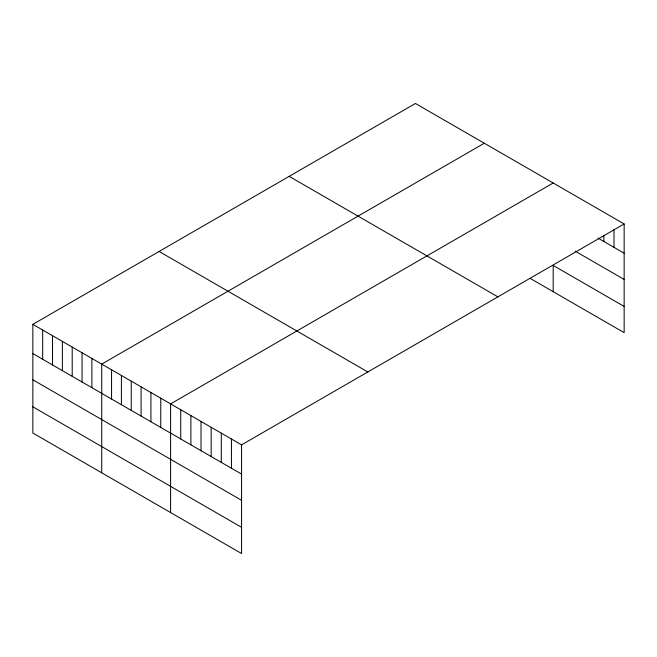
<?xml version="1.0" encoding="UTF-8"?>
<svg xmlns="http://www.w3.org/2000/svg" width="657" height="657" viewBox="0 0 657 657"><rect width="100%" height="100%" fill="white"/><g stroke="black" fill="none" stroke-linecap="round" stroke-linejoin="round"><path stroke-width="0.99" d="M32.85 324.353L241.571 444.855L241.571 553.531L32.85 433.029L32.85 324.353L415.429 103.469L624.15 223.971L624.15 332.647L530.224 278.42M484.308 143.234L101.728 364.118L101.728 472.794M553.186 182.999L170.606 403.883L170.606 512.559M241.571 444.855L624.15 223.971M597.96 238.097L624.15 253.216M575.154 251.138L624.15 279.43M624.15 306.433L553.186 265.461L553.186 291.675M289.179 176.363L497.899 296.865M159.101 251.459L367.821 371.961M32.85 353.597L241.571 474.091M32.85 379.803L241.571 500.306M32.85 406.814L241.571 527.316M614.016 229.211L614.016 247.361M603.873 235.461L603.873 241.505M231.428 438.999L231.428 468.244M221.294 433.144L221.294 462.388M211.152 427.296L211.152 456.533M201.017 421.441L201.017 450.686M190.875 415.585L190.875 444.83M180.741 409.738L180.741 438.975M160.76 398.199L160.76 427.444M150.921 392.525L150.921 421.761M141.083 386.842L141.083 416.086M131.244 381.159L131.244 410.403M121.405 375.476L121.405 404.72M111.567 369.801L111.567 399.037M91.89 358.435L91.89 387.679M82.051 352.752L82.051 381.996M72.204 347.077L72.204 376.313M62.366 341.394L62.366 370.638M52.527 335.711L52.527 364.955M42.689 330.036L42.689 359.272"/></g></svg>
